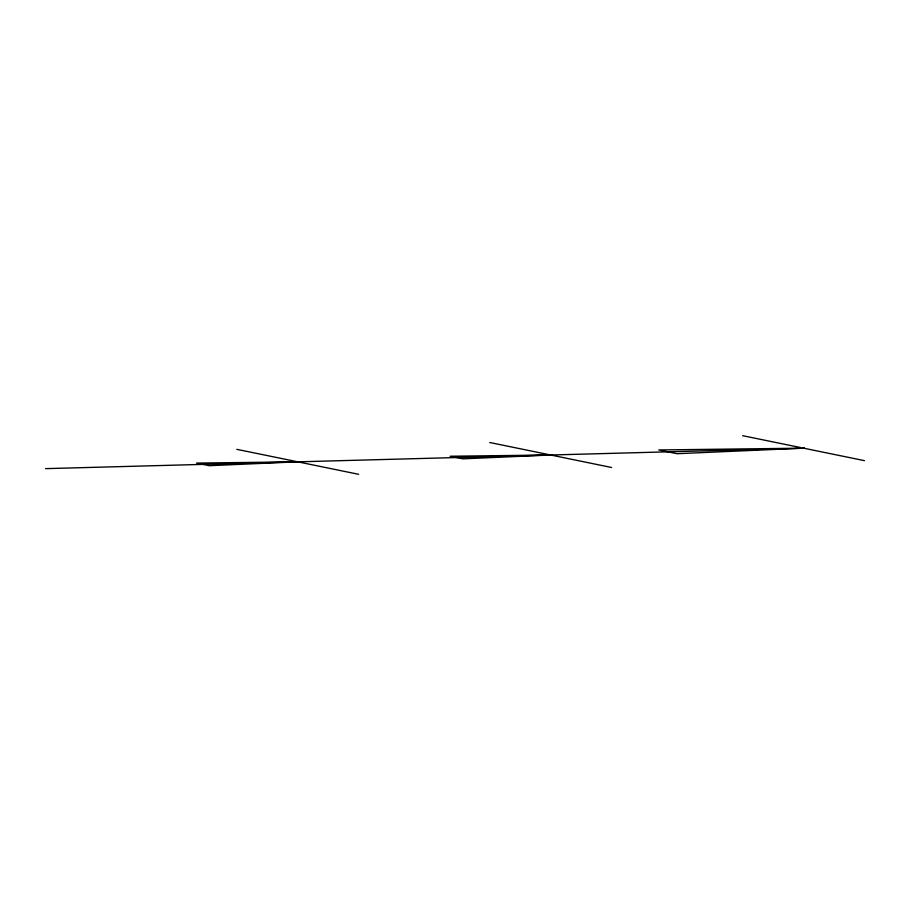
<?xml version="1.0" encoding="UTF-8"?>
<svg xmlns="http://www.w3.org/2000/svg" width="910" height="910" viewBox="0 0 910 910"><rect width="100%" height="100%" fill="white"/><g stroke="black" fill="none" stroke-linecap="round" stroke-linejoin="round"><path stroke-width="1.36" d="M804.235 448.152L677.017 453.703L658.772 449.961L804.235 448.152L45.5 468.639M742.64 435.685L864.5 460.653M489.739 442.51L611.588 467.49M236.827 449.347L358.676 474.315M297.752 461.825L209.255 465.692L196.56 463.088L297.752 461.825M551.323 454.977L462.826 458.845L450.132 456.24L551.323 454.977"/></g></svg>
